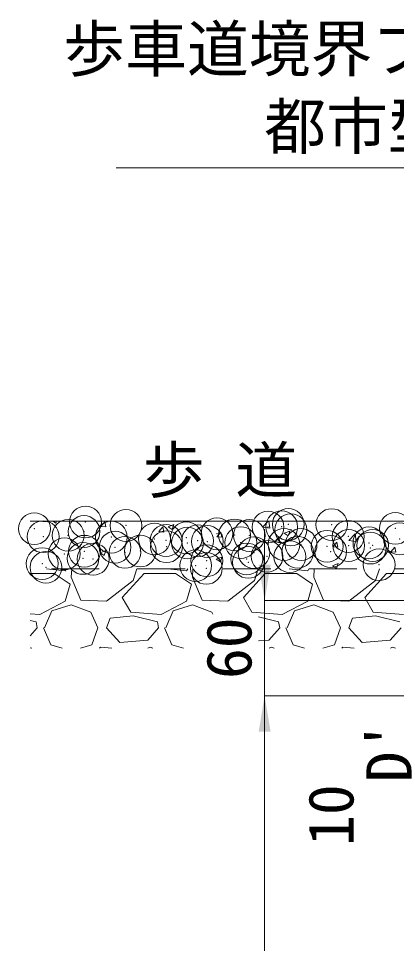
# Model space of a CAD drawing. Units: millimetres, scale not verified. Extents: x 289 to 42849, y -1182 to 27464.
# Drawn here: x 6545 to 6783, y 4503 to 5085 of the extents above; entities that cross this region are included whole.
import ezdxf
from ezdxf.enums import TextEntityAlignment as Align

# ---------------------------------------------------------------- set-up
doc = ezdxf.new("R2010")
doc.units = ezdxf.units.MM
doc.header["$LTSCALE"] = 40
doc.header["$PDMODE"] = 32
doc.header["$PDSIZE"] = 20
doc.linetypes.add('USER2', pattern=[1.35, 0.75, -0.6])
for name, color, linetype, lineweight in [('0_2', 7, 'Continuous', 20), ('寸法線', 7, 'Continuous', 9), ('ﾊｯﾁﾝｸﾞ', 7, 'Continuous', 5)]:
    doc.layers.add(name, color=color, linetype=linetype, lineweight=lineweight)
doc.styles.add('ＭＳ ゴシック', font='')
doc.styles.get('ＭＳ ゴシック').set_extended_font_data('MS Gothic')

# ---------------------------------------------------------------- blocks, each defined once
blk = doc.blocks.new('filled_arrow')
at = {"color": 0, "linetype": 'Continuous', "lineweight": -2}
blk.add_solid([(7.5, 1.25), (0, 0), (7.5, -1.25)], dxfattribs=at)

msp = doc.modelspace()

# ---------------------------------------------------------------- linework, layer by layer
at = {"layer": '0_2'}
msp.add_line((6552.52, 4768.66), (7029.35, 4768.66), dxfattribs=at)
at = {"layer": '0_2', "linetype": 'USER2'}
msp.add_line((7027.85, 4738.66), (6552.52, 4738.66), dxfattribs=at)
at = {"layer": '寸法線'}
for p, q in [((6699.88, 4613.66), (6699.88, 4763.66)), ((7223.85, 4718.66), (6699.88, 4718.66)), ((6699.88, 3128.67), (6699.88, 4658.66)), ((7006.85, 4658.66), (6699.88, 4658.66)), ((7006.85, 4658.66), (6699.88, 4658.66))]:
    msp.add_line(p, q, dxfattribs=at)
msp.add_lwpolyline([(7065.39, 4888.66), (6963.06, 4990.99), (6606.64, 4990.99)], dxfattribs=at)
at = {"layer": 'ﾊｯﾁﾝｸﾞ'}
for p, q in [((6560.57, 4768.4), (6560.79, 4768.66)), ((6560.57, 4768.4), (6563.6, 4768.14)), ((6563.61, 4768.14), (6563.51, 4768.66)), ((6566.91, 4768.66), (6568.72, 4767.44)), ((6568.72, 4767.44), (6569.13, 4768.66)), ((6597.01, 4765.21), (6599.45, 4768.13)), ((6600.05, 4764.95), (6599.46, 4768.13)), ((6639.2, 4765.08), (6642.76, 4766.45)), ((6641.73, 4763.37), (6642.76, 4766.44)), ((6698.56, 4764.87), (6702.2, 4768.66)), ((6703.08, 4764.17), (6702.56, 4768.66)), ((6597.01, 4765.21), (6600.04, 4764.95)), ((6633.44, 4762.03), (6635.89, 4764.94)), ((6633.44, 4762.03), (6636.48, 4761.76)), ((6636.48, 4761.76), (6635.9, 4764.94)), ((6639.2, 4765.08), (6641.73, 4763.37)), ((6669.88, 4758.84), (6672.33, 4761.76)), ((6672.92, 4758.57), (6672.33, 4761.76)), ((6698.56, 4764.87), (6703.08, 4764.17)), ((6712.21, 4761.01), (6715.77, 4762.38)), ((6712.21, 4761.01), (6714.73, 4759.3)), ((6714.73, 4759.3), (6715.76, 4762.37)), ((6752.78, 4756.46), (6756.74, 4760.58)), ((6757.3, 4755.76), (6756.74, 4760.58)), ((6669.88, 4758.84), (6672.92, 4758.57)), ((6706.32, 4755.65), (6708.77, 4758.57)), ((6706.32, 4755.65), (6709.35, 4755.38)), ((6709.36, 4755.38), (6708.77, 4758.57)), ((6742.75, 4752.46), (6745.2, 4755.38)), ((6745.79, 4752.2), (6745.21, 4755.38)), ((6752.78, 4756.46), (6757.3, 4755.76)), ((6596.52, 4748.7), (6600.08, 4750.06)), ((6599.05, 4746.99), (6600.08, 4750.06)), ((6742.75, 4752.46), (6745.79, 4752.2)), ((6779.19, 4749.27), (6781.64, 4752.19)), ((6779.19, 4749.27), (6782.23, 4749.01)), ((6782.23, 4749.01), (6781.64, 4752.19)), ((6596.52, 4748.69), (6599.04, 4746.99)), ((6669.52, 4744.62), (6672.05, 4742.92)), ((6669.53, 4744.63), (6673.08, 4745.99)), ((6672.05, 4742.92), (6673.08, 4745.99)), ((6562.91, 4738.66), (6574.58, 4737.26)), ((6574.58, 4737.26), (6575.36, 4738.66)), ((6578.64, 4738.66), (6578.39, 4733.45)), ((6617.25, 4731.17), (6619.65, 4738.66)), ((6639.11, 4738.66), (6650.78, 4737.26)), ((6650.78, 4737.26), (6651.56, 4738.66)), ((6654.84, 4738.66), (6654.59, 4733.45)), ((6693.45, 4731.17), (6695.85, 4738.66)), ((6715.31, 4738.66), (6726.98, 4737.26)), ((6726.98, 4737.26), (6727.76, 4738.66)), ((6731.04, 4738.66), (6730.79, 4733.45)), ((6742.53, 4740.56), (6746.09, 4741.93)), ((6742.53, 4740.56), (6745.06, 4738.85)), ((6745.06, 4738.85), (6746.09, 4741.92)), ((6769.65, 4731.17), (6772.05, 4738.66)), ((6552.52, 4735.74), (6567.72, 4735.74)), ((6567.72, 4735.74), (6577.63, 4728.88)), ((6578.39, 4733.45), (6584.49, 4718.97)), ((6610.39, 4720.5), (6624.11, 4735.74)), ((6624.11, 4735.74), (6643.92, 4735.74)), ((6643.92, 4735.74), (6653.83, 4728.88)), ((6654.59, 4733.45), (6660.69, 4718.97)), ((6686.59, 4720.5), (6700.31, 4735.74)), ((6700.31, 4735.74), (6720.12, 4735.74)), ((6720.12, 4735.74), (6730.03, 4728.88)), ((6730.79, 4733.45), (6736.89, 4718.97)), ((6762.79, 4720.5), (6776.51, 4735.74)), ((6776.51, 4735.74), (6796.32, 4735.74)), ((6577.63, 4728.88), (6574.58, 4718.21)), ((6600.49, 4718.21), (6617.25, 4731.17)), ((6653.83, 4728.88), (6650.78, 4718.21)), ((6676.69, 4718.21), (6693.45, 4731.17)), ((6730.03, 4728.88), (6726.98, 4718.21)), ((6752.89, 4718.21), (6769.65, 4731.17)), ((6615.73, 4711.35), (6610.39, 4720.5)), ((6691.93, 4711.35), (6686.59, 4720.5)), ((6768.13, 4711.35), (6762.79, 4720.5)), ((6574.58, 4718.21), (6558.58, 4709.83)), ((6566.2, 4712.12), (6578.39, 4715.93)), ((6578.39, 4715.93), (6590.58, 4711.35)), ((6584.49, 4718.97), (6600.49, 4718.21)), ((6650.78, 4718.21), (6634.78, 4709.83)), ((6642.4, 4712.12), (6654.59, 4715.93)), ((6654.59, 4715.93), (6666.78, 4711.35)), ((6660.69, 4718.97), (6676.69, 4718.21)), ((6726.98, 4718.21), (6710.98, 4709.83)), ((6718.6, 4712.12), (6730.79, 4715.93)), ((6730.79, 4715.93), (6742.98, 4711.35)), ((6736.89, 4718.97), (6752.89, 4718.21)), ((6558.58, 4709.83), (6552.52, 4710.32)), ((6561.63, 4701.45), (6566.2, 4712.12)), ((6590.58, 4711.35), (6595.15, 4701.45)), ((6617.25, 4709.07), (6602.77, 4707.54)), ((6634.78, 4709.83), (6615.73, 4711.35)), ((6632.49, 4705.26), (6617.25, 4709.07)), ((6637.83, 4701.45), (6642.4, 4712.12)), ((6666.78, 4711.35), (6667.34, 4710.16)), ((6710.98, 4709.83), (6691.93, 4711.35)), ((6708.69, 4705.26), (6695.94, 4708.45)), ((6714.03, 4701.45), (6718.6, 4712.12)), ((6742.98, 4711.35), (6747.55, 4701.45)), ((6769.65, 4709.07), (6755.17, 4707.54)), ((6787.18, 4709.83), (6768.13, 4711.35)), ((6784.89, 4705.26), (6769.65, 4709.07)), ((6556.29, 4705.26), (6552.52, 4706.2)), ((6557.05, 4701.45), (6556.29, 4705.26)), ((6600.49, 4701.45), (6602.77, 4707.54)), ((6633.25, 4701.45), (6632.49, 4705.26)), ((6709.45, 4701.45), (6708.69, 4705.26)), ((6752.89, 4701.45), (6755.17, 4707.54)), ((6557.05, 4701.45), (6552.52, 4696.41)), ((6560.86, 4701.45), (6565.44, 4690.78)), ((6591.34, 4690.78), (6595.15, 4701.45)), ((6608.87, 4692.3), (6600.49, 4701.45)), ((6633.25, 4701.45), (6626.4, 4693.83)), ((6637.06, 4701.45), (6641.64, 4690.78)), ((6709.45, 4701.45), (6702.6, 4693.83)), ((6713.26, 4701.45), (6717.84, 4690.78)), ((6743.74, 4690.78), (6747.55, 4701.45)), ((6761.27, 4692.3), (6752.89, 4701.45)), ((6785.65, 4701.45), (6778.8, 4693.83)), ((6565.44, 4690.78), (6572.64, 4688.66)), ((6584.14, 4688.66), (6591.34, 4690.78)), ((6626.4, 4693.83), (6608.87, 4692.3)), ((6641.64, 4690.78), (6648.84, 4688.66)), ((6702.6, 4693.83), (6695.94, 4693.25)), ((6717.84, 4690.78), (6725.04, 4688.66)), ((6736.54, 4688.66), (6743.74, 4690.78)), ((6778.8, 4693.83), (6761.27, 4692.3)), ((6553.5, 4688.66), (6552.52, 4688.99)), ((6596.68, 4689.26), (6596.03, 4688.66)), ((6603.81, 4688.66), (6596.68, 4689.26)), ((6627.92, 4689.26), (6626.53, 4688.66)), ((6629.7, 4688.66), (6627.92, 4689.26)), ((6704.12, 4689.26), (6702.73, 4688.66)), ((6705.9, 4688.66), (6704.12, 4689.26)), ((6749.08, 4689.26), (6748.43, 4688.66)), ((6756.21, 4688.66), (6749.08, 4689.26)), ((6780.32, 4689.26), (6778.93, 4688.66)), ((6782.1, 4688.66), (6780.32, 4689.26))]:
    msp.add_line(p, q, dxfattribs=at)
for p in [(6587.31, 4768.04), (6555.23, 4763.82), (6612.76, 4765.87), (6702.02, 4764.87), (6710.61, 4765.03), (6714.74, 4766.54), (6716.35, 4763.17), (6742.01, 4766.42), (6782.04, 4764.05), (6560.72, 4758.81), (6576.42, 4759.67), (6586.38, 4762.06), (6603.54, 4758.53), (6630.66, 4757.38), (6637.98, 4756.44), (6650.7, 4758.11), (6669.94, 4760.65), (6680.99, 4759.95), (6690.27, 4759.6), (6752.41, 4758.96), (6784.66, 4757.47), (6605.9, 4752.21), (6638.23, 4752.53), (6651.36, 4754.86), (6657.78, 4756.24), (6663.89, 4755.79), (6684.89, 4755.09), (6712.01, 4753.95), (6722.79, 4753.88), (6739.13, 4752.8), (6752.7, 4753.26), (6765.42, 4754.94), (6766.25, 4751.65), (6767.78, 4753.32), (6573.95, 4748.01), (6585.76, 4745.15), (6586.66, 4749.68), (6592.11, 4744.69), (6612.14, 4748.96), (6621.74, 4749.78), (6688.66, 4744.83), (6693.16, 4748.79), (6701.38, 4746.51), (6715.74, 4746.26), (6720.62, 4749.04), (6741.39, 4749.51), (6560.1, 4741.9), (6562.48, 4739.6), (6656.58, 4740.61), (6663.27, 4738.88), (6663.53, 4743.71), (6689.65, 4742.68), (6771.81, 4741.18)]:
    msp.add_point(p, dxfattribs=at)

# ---------------------------------------------------------------- block references
at = {"layer": '寸法線', "xscale": 3, "yscale": 3}
for p, rotation in [((6699.88, 4718.66), 90), ((6699.88, 4658.66), 270), ((6699.88, 4658.66), 270)]:
    msp.add_blockref('filled_arrow', p, dxfattribs=dict(at, rotation=rotation))

# ---------------------------------------------------------------- texts
at = {"layer": '0_2', "style": 'ＭＳ ゴシック'}
msp.add_text('歩 道', height=28.48, dxfattribs=at).set_placement((6623.27, 4778.01), align=Align.BOTTOM_LEFT)
at = {"layer": '寸法線', "style": 'ＭＳ ゴシック'}
for s, p in [('歩車道境界ブロック   ', (6573.39, 5043.01)), ('都市型  ', (6699.65, 4994.26))]:
    msp.add_text(s, height=28.48, dxfattribs=at).set_placement(p, align=Align.BOTTOM_LEFT)
for s, p in [('60', (6677.38, 4688.66)), ("D'", (6778.02, 4623.66)), ('10', (6741.49, 4583.67))]:
    msp.add_text(s, height=28.48, rotation=90, dxfattribs=at).set_placement(p, align=Align.MIDDLE_CENTER)

doc.saveas('drawing.dxf')
